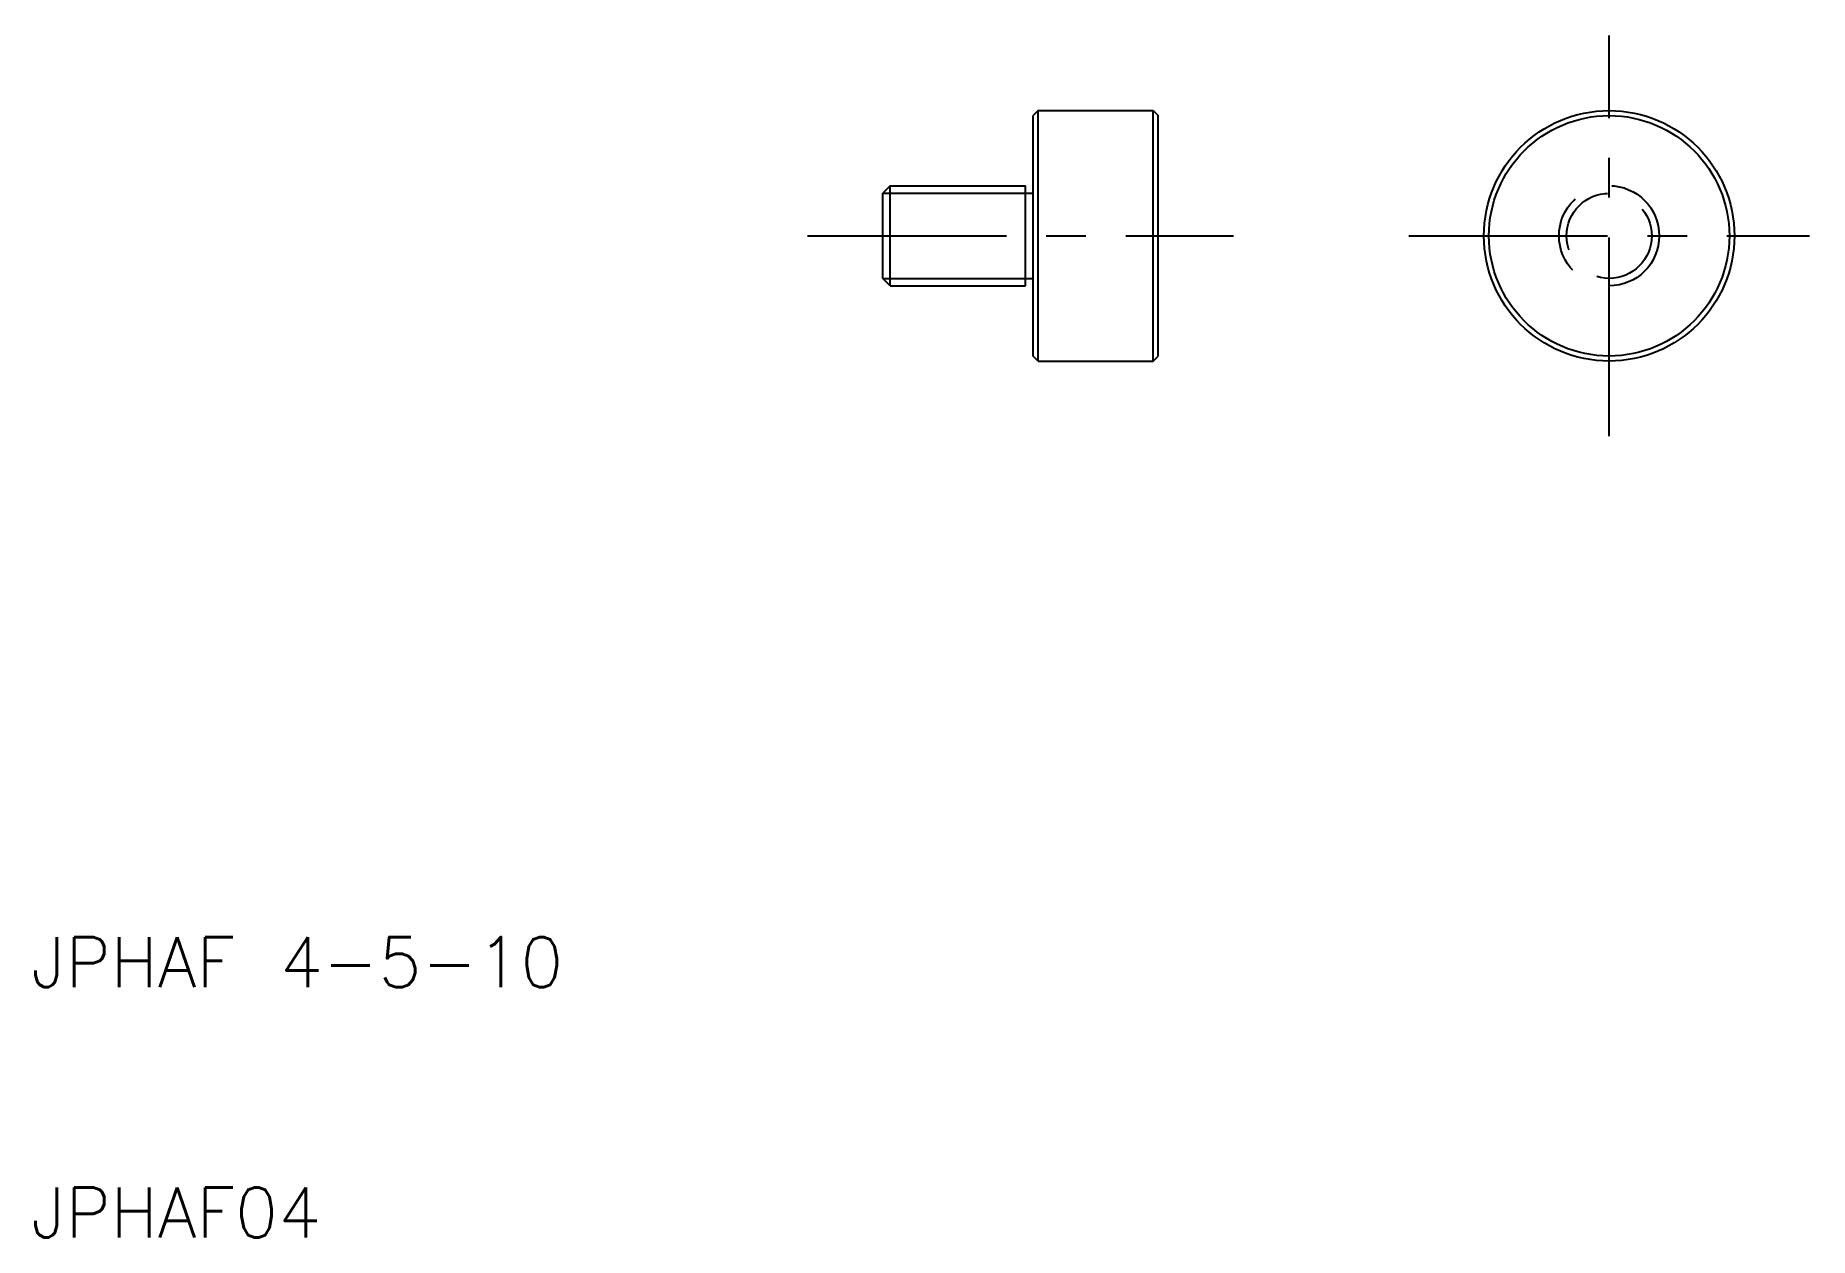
# Model space of a CAD drawing. Extents: x 10.2 to 81, y 10 to 58.
import ezdxf

# ---------------------------------------------------------------- set-up
doc = ezdxf.new("R2010")
doc.units = 0
doc.header["$LTSCALE"] = 0.25
doc.linetypes.add('CENTER', pattern=[50.8, 31.75, -6.35, 6.35, -6.35])
doc.linetypes.add('DASHED', pattern=[19.05, 12.7, -6.35])
doc.layers.get('0').update_dxf_attribs({"linetype": 'CONTINUOUS'})
doc.layers.add('CENTER', color=1, linetype='CENTER')
doc.styles.get("Standard").update_dxf_attribs({"font": 'txt.shx', "bigfont": 'extfont.shx'})

msp = doc.modelspace()

# ---------------------------------------------------------------- linework, layer by layer
for p, q in [((50.2, 55), (50, 54.8)), ((50, 51.7), (50, 54.8)), ((50.2, 55), (54.8, 55)), ((50.2, 45), (50.2, 55)), ((54.8, 45), (54.8, 55)), ((54.8, 55), (55, 54.8)), ((55, 45.2), (55, 54.8)), ((44.3, 52), (44, 51.7)), ((44.3, 52), (49.7, 52)), ((44.3, 48), (44.3, 52)), ((49.7, 51.7), (49.7, 52)), ((44, 48.3), (44, 51.7)), ((49.7, 48.3), (49.7, 51.7)), ((49.7, 51.7), (50, 51.7)), ((50, 48.3), (50, 51.7)), ((44.3, 48), (44, 48.3)), ((49.7, 48.3), (50, 48.3)), ((49.7, 48), (49.7, 48.3)), ((50, 45.2), (50, 48.3)), ((44.3, 48), (49.7, 48)), ((50.2, 45), (50, 45.2)), ((50.2, 45), (54.8, 45)), ((54.8, 45), (55, 45.2))]:
    msp.add_line(p, q)
at = {"color": 3}
for p, q in [((44, 51.7), (49.7, 51.7)), ((44, 48.3), (49.7, 48.3))]:
    msp.add_line(p, q, dxfattribs=at)
for radius in [5, 4.8]:
    msp.add_circle((73, 50), radius)
at = {"color": 3, "linetype": 'DASHED'}
for radius in [2, 1.7]:
    msp.add_circle((73, 50), radius, dxfattribs=at)
at = {"layer": 'CENTER', "color": 1, "linetype": 'CENTER'}
for p, q in [((73, 42), (73, 58)), ((41, 50), (58, 50)), ((65, 50), (81, 50))]:
    msp.add_line(p, q, dxfattribs=at)

# ---------------------------------------------------------------- texts
for s, p in [('JPHAF 4-5-10', (10, 20)), ('JPHAF04', (10, 10))]:
    msp.add_text(s, height=2).set_placement(p)

doc.saveas('drawing.dxf')
